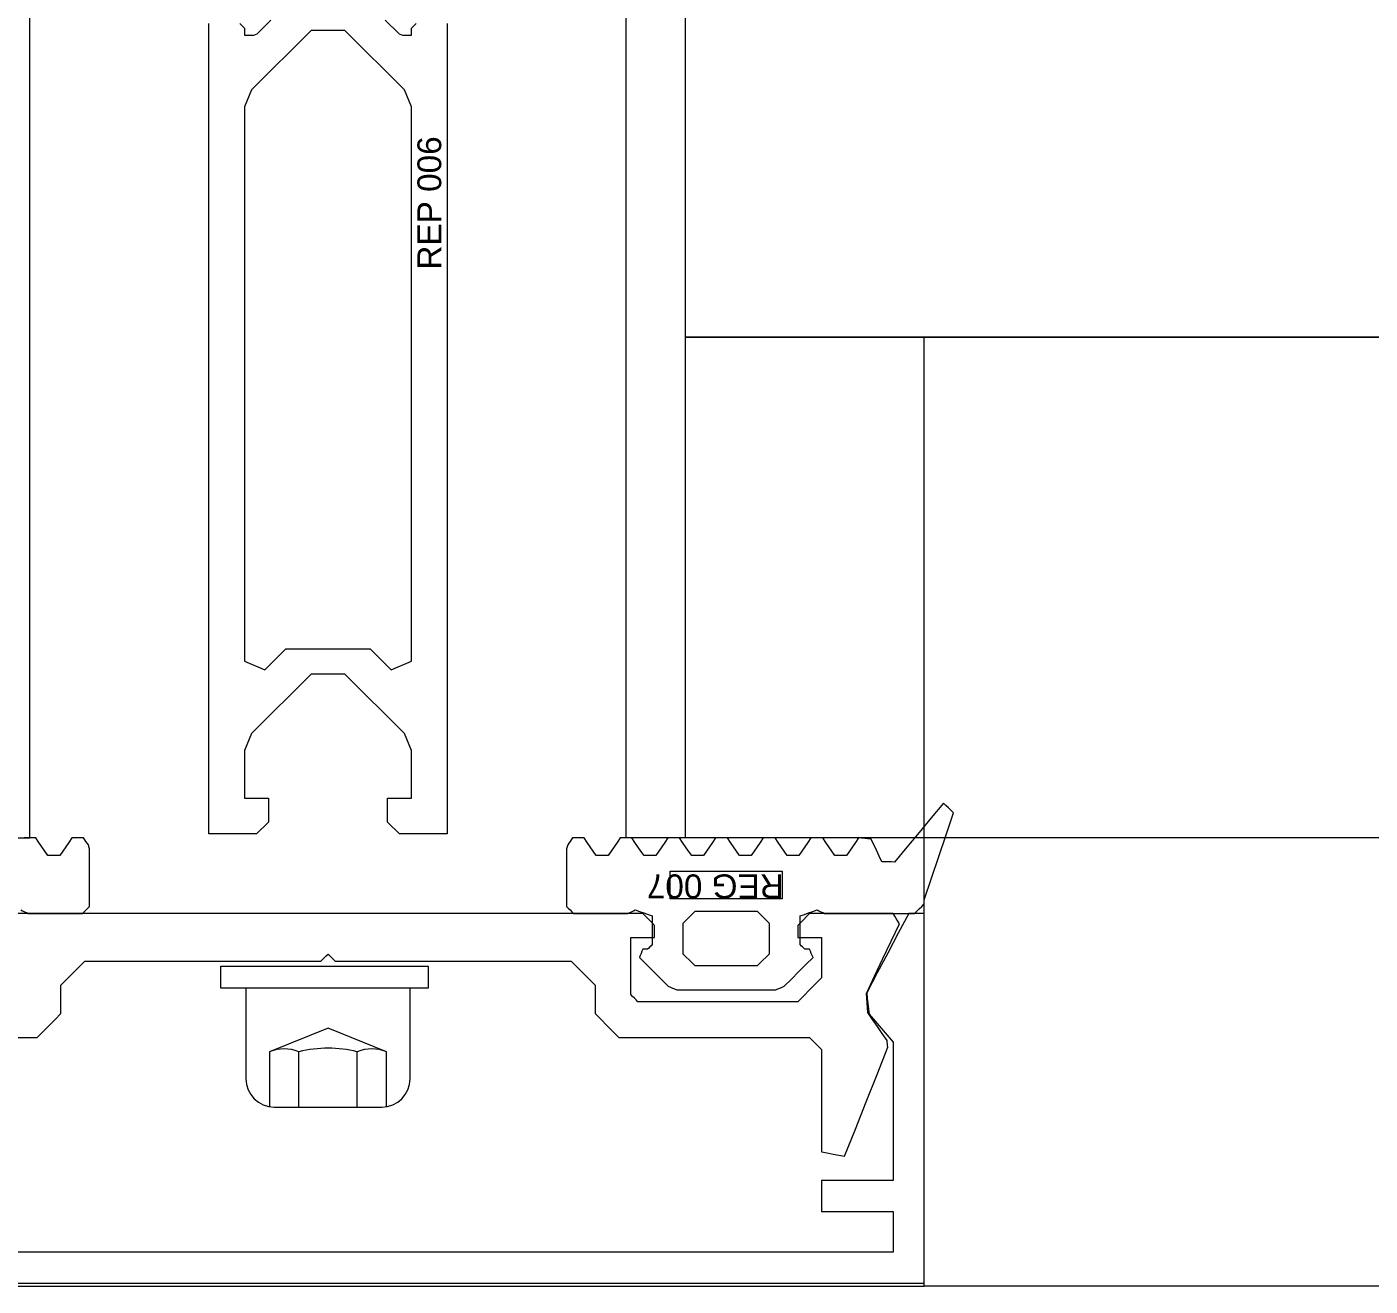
# Model space of a CAD drawing. Header units: millimetres. Extents: x 97 to 214665, y -4577 to 61202.
# Drawn here: x 185875.5 to 185931.8, y 22425 to 22477.8 of the extents above; entities that cross this region are included whole.
import ezdxf

# ---------------------------------------------------------------- set-up
doc = ezdxf.new("R2010")
doc.units = ezdxf.units.MM
for name, color, linetype, lineweight in [('A-GLAZ-____-MCUT', 151, 'Continuous', 9), ('A-GLAZ-____-OTLN', 151, 'Continuous', 9), ('A-GLAZ-CURT-OTLN', 52, 'Continuous', 9), ('A-GLAZ-CWMG-MCUT', 51, 'Continuous', 9), ('A-GLAZ-CWMG-OTLN', 51, 'Continuous', 9), ('G-XREF-____-OTLN', 8, 'Continuous', 9)]:
    doc.layers.add(name, color=color, linetype=linetype, lineweight=lineweight)
doc.styles.add('Arial', font='arial.ttf', dxfattribs={"height": 1})

# ---------------------------------------------------------------- blocks, each defined once
blk = doc.blocks.new('PNS_Панель прямоугольная2 - Нр_Стекло - 40мм-V79-О_АИ_ПП_4_200_Целиком')
at = {"layer": 'A-GLAZ-____-OTLN', "lineweight": 5}
h = blk.add_hatch(dxfattribs=at)
h.set_pattern_fill('FP_121', color=256, style=0, pattern_type=2)
h.set_pattern_definition([(45, (-128979.98, -22364.8), (-282.8427, 282.8427), [200, -600]), (45, (-129179.98, -22464.8), (-282.8427, 282.8427), [600, -200]), (45, (-128779.98, -22564.8), (-282.8427, 282.8427), [200, -600])])
h.paths.add_polyline_path([(468.966, 0), (475, 0), (475, 21), (465, 21), (465, 40), (-465, 40), (-465, 21), (-475, 21), (-475, 0), (465, 0)])
at = {"layer": 'A-GLAZ-____-MCUT', "color": 10, "lineweight": 5}
blk.add_line((475, 0), (-475, 0), dxfattribs=at)
at = {"layer": 'A-GLAZ-____-OTLN', "color": 10, "lineweight": 5}
blk.add_line((-475, 0), (475, 0), dxfattribs=at)
blk = doc.blocks.new('Прямоугольный импост - Рядовой 50х200-39387826-О_АИ_ПП_4_200_Целиком')
at = {"layer": 'A-GLAZ-CWMG-OTLN', "color": 10, "lineweight": 5}
for p, q in [((126454.978, 22443.8), (126454.978, 22464.8)), ((127384.978, 22443.8), (126454.978, 22443.8)), ((127384.978, 22425), (126454.978, 22425))]:
    blk.add_line(p, q, dxfattribs=at)
blk = doc.blocks.new('Прямоугольный импост - Рядовой 50х200-39387214-О_АИ_ПП_4_200_Целиком')
at = {"layer": 'A-GLAZ-CWMG-MCUT', "color": 90}
for p, q in [((-25, 39.8), (25, 39.8)), ((25, 39.8), (25, 21)), ((25, 21), (15, 21)), ((15, 21), (15, -21))]:
    blk.add_line(p, q, dxfattribs=at)
blk = doc.blocks.new('Прямоугольный импост - 200_dwg-17677014-О_АИ_ПП_4_200_Целиком')
at = {"layer": 'G-XREF-____-OTLN', "color": 10, "lineweight": 5}
for p, q in [((227995.227, 196719.511), (227995.227, 196721.831)), ((227997.677, 196719.511), (227997.677, 196721.831)), ((227994.193, 196719.511), (227998.711, 196719.511))]:
    blk.add_line(p, q, dxfattribs=at)
at = {"layer": 'G-XREF-____-OTLN', "color": 10, "lineweight": 5, "flags": 128}
for points in [[(227998.855, 196765.1), (227999.429, 196764.526), (227999.571, 196764.468), (227999.952, 196764.468), (227999.952, 196764.768), (228000.152, 196764.968)], [(228001.452, 196764.968), (228001.452, 196730.967), (227999.452, 196730.967), (227998.952, 196731.467), (227998.952, 196732.467), (227999.952, 196732.467), (227999.952, 196734.468), (227999.659, 196735.175), (227997.159, 196737.675), (227995.745, 196737.675), (227993.245, 196735.175), (227992.952, 196734.468), (227992.952, 196732.467), (227993.952, 196732.467), (227993.952, 196731.467), (227993.452, 196730.967), (227991.452, 196730.967), (227991.452, 196764.968)], [(227992.752, 196764.968), (227992.952, 196764.768), (227992.952, 196764.468), (227993.334, 196764.468), (227993.475, 196764.526), (227994.049, 196765.1)], [(227971.852, 196730.798), (227983.952, 196730.798), (227983.952, 196772.798), (227982.452, 196772.798)], [(228021.053, 196730.798), (228008.952, 196730.798), (228008.952, 196772.798), (228010.452, 196772.798)], [(228022.264, 196732.263), (228021.752, 196731.644), (228021.241, 196731.025), (228020.729, 196730.407), (228020.217, 196729.788)], [(228022.69, 196731.847), (228022.584, 196731.951), (228022.477, 196732.055), (228022.371, 196732.159), (228022.264, 196732.263)], [(228021.452, 196728.196), (228021.762, 196729.109), (228022.071, 196730.021), (228022.381, 196730.934), (228022.69, 196731.847)], [(227984.2, 196730.798), (227984.076, 196730.798), (227983.952, 196730.798), (227983.828, 196730.798), (227983.705, 196730.798)], [(227984.705, 196730.06), (227984.578, 196730.244), (227984.452, 196730.429), (227984.326, 196730.614), (227984.2, 196730.798)], [(227985.705, 196730.798), (227985.578, 196730.614), (227985.452, 196730.429), (227985.326, 196730.244), (227985.2, 196730.06)], [(227986.2, 196730.798), (227986.076, 196730.798), (227985.952, 196730.798), (227985.828, 196730.798), (227985.705, 196730.798)], [(227986.4, 196730.506), (227986.35, 196730.579), (227986.3, 196730.652), (227986.25, 196730.725), (227986.2, 196730.798)], [(227986.452, 196730.336), (227986.439, 196730.379), (227986.426, 196730.421), (227986.413, 196730.463), (227986.4, 196730.506)], [(228006.505, 196730.506), (228006.491, 196730.463), (228006.478, 196730.421), (228006.465, 196730.379), (228006.452, 196730.336)], [(228006.705, 196730.798), (228006.655, 196730.725), (228006.605, 196730.652), (228006.555, 196730.579), (228006.505, 196730.506)], [(228007.2, 196730.798), (228007.076, 196730.798), (228006.952, 196730.798), (228006.828, 196730.798), (228006.705, 196730.798)], [(228007.705, 196730.06), (228007.578, 196730.244), (228007.452, 196730.429), (228007.326, 196730.614), (228007.2, 196730.798)], [(228008.705, 196730.798), (228008.578, 196730.614), (228008.452, 196730.429), (228008.326, 196730.244), (228008.2, 196730.06)], [(228009.2, 196730.798), (228009.076, 196730.798), (228008.952, 196730.798), (228008.828, 196730.798), (228008.705, 196730.798)], [(228009.705, 196730.06), (228009.578, 196730.244), (228009.452, 196730.429), (228009.326, 196730.614), (228009.2, 196730.798)], [(228010.705, 196730.798), (228010.578, 196730.614), (228010.452, 196730.429), (228010.326, 196730.244), (228010.2, 196730.06)], [(228011.2, 196730.798), (228011.076, 196730.798), (228010.952, 196730.798), (228010.828, 196730.798), (228010.705, 196730.798)], [(228011.705, 196730.06), (228011.578, 196730.244), (228011.452, 196730.429), (228011.326, 196730.614), (228011.2, 196730.798)], [(228012.705, 196730.798), (228012.578, 196730.614), (228012.452, 196730.429), (228012.326, 196730.244), (228012.2, 196730.06)], [(228013.2, 196730.798), (228013.076, 196730.798), (228012.952, 196730.798), (228012.828, 196730.798), (228012.705, 196730.798)], [(228013.705, 196730.06), (228013.578, 196730.244), (228013.452, 196730.429), (228013.326, 196730.614), (228013.2, 196730.798)], [(228014.705, 196730.798), (228014.578, 196730.614), (228014.452, 196730.429), (228014.326, 196730.244), (228014.2, 196730.06)], [(228015.2, 196730.798), (228015.076, 196730.798), (228014.952, 196730.798), (228014.828, 196730.798), (228014.705, 196730.798)], [(228015.705, 196730.06), (228015.578, 196730.244), (228015.452, 196730.429), (228015.326, 196730.614), (228015.2, 196730.798)], [(228016.705, 196730.798), (228016.578, 196730.614), (228016.452, 196730.429), (228016.326, 196730.244), (228016.2, 196730.06)], [(228017.2, 196730.798), (228017.076, 196730.798), (228016.952, 196730.798), (228016.828, 196730.798), (228016.705, 196730.798)], [(228017.705, 196730.06), (228017.578, 196730.244), (228017.452, 196730.429), (228017.326, 196730.614), (228017.2, 196730.798)], [(228018.705, 196730.798), (228018.578, 196730.614), (228018.452, 196730.429), (228018.326, 196730.244), (228018.2, 196730.06)], [(228019.223, 196730.759), (228019.093, 196730.768), (228018.964, 196730.778), (228018.834, 196730.788), (228018.705, 196730.798)], [(228019.682, 196729.8), (228019.567, 196730.039), (228019.452, 196730.279), (228019.338, 196730.519), (228019.223, 196730.759)], [(227985.2, 196730.06), (227985.076, 196730.06), (227984.952, 196730.06), (227984.828, 196730.06), (227984.705, 196730.06)], [(227986.452, 196727.929), (227986.452, 196728.531), (227986.452, 196729.133), (227986.452, 196729.735), (227986.452, 196730.336)], [(228006.452, 196730.336), (228006.452, 196729.735), (228006.452, 196729.133), (228006.452, 196728.531), (228006.452, 196727.929)], [(228008.2, 196730.06), (228008.076, 196730.06), (228007.952, 196730.06), (228007.828, 196730.06), (228007.705, 196730.06)], [(228010.2, 196730.06), (228010.076, 196730.06), (228009.952, 196730.06), (228009.828, 196730.06), (228009.705, 196730.06)], [(228012.2, 196730.06), (228012.076, 196730.06), (228011.952, 196730.06), (228011.828, 196730.06), (228011.705, 196730.06)], [(228014.2, 196730.06), (228014.076, 196730.06), (228013.952, 196730.06), (228013.828, 196730.06), (228013.705, 196730.06)], [(228016.2, 196730.06), (228016.076, 196730.06), (228015.952, 196730.06), (228015.828, 196730.06), (228015.705, 196730.06)], [(228018.2, 196730.06), (228018.076, 196730.06), (228017.952, 196730.06), (228017.828, 196730.06), (228017.705, 196730.06)], [(228020.217, 196729.788), (228020.083, 196729.791), (228019.949, 196729.794), (228019.815, 196729.797), (228019.682, 196729.8)], [(228021.452, 196728.029), (228021.452, 196728.071), (228021.452, 196728.113), (228021.452, 196728.154), (228021.452, 196728.196)], [(228009.652, 196727.629), (228003.052, 196727.629), (227996.452, 196727.629), (227989.852, 196727.629), (227983.252, 196727.629)], [(227983.565, 196727.78), (227983.644, 196727.742), (227983.722, 196727.705), (227983.8, 196727.667), (227983.879, 196727.629)], [(227983.879, 196727.629), (227984.447, 196727.629), (227985.015, 196727.629), (227985.584, 196727.629), (227986.152, 196727.629)], [(227986.152, 196727.629), (227986.227, 196727.704), (227986.302, 196727.779), (227986.377, 196727.854), (227986.452, 196727.929)], [(228006.452, 196727.929), (228006.527, 196727.854), (228006.602, 196727.779), (228006.677, 196727.704), (228006.752, 196727.629)], [(228006.752, 196727.629), (228007.321, 196727.629), (228007.889, 196727.629), (228008.457, 196727.629), (228009.026, 196727.629)], [(228009.026, 196727.629), (228009.104, 196727.667), (228009.182, 196727.705), (228009.261, 196727.742), (228009.339, 196727.78)], [(228009.339, 196727.78), (228009.517, 196727.718), (228009.696, 196727.656), (228009.874, 196727.594), (228010.052, 196727.531)], [(228010.152, 196727.129), (228010.027, 196727.254), (228009.902, 196727.379), (228009.777, 196727.504), (228009.652, 196727.629)], [(228011.352, 196727.229), (228011.477, 196727.354), (228011.602, 196727.479), (228011.727, 196727.604), (228011.852, 196727.729)], [(228011.852, 196727.729), (228012.502, 196727.729), (228013.152, 196727.729), (228013.802, 196727.729), (228014.452, 196727.729)], [(228014.452, 196727.729), (228014.577, 196727.604), (228014.702, 196727.479), (228014.827, 196727.354), (228014.952, 196727.229)], [(228016.652, 196727.629), (228016.527, 196727.504), (228016.402, 196727.379), (228016.277, 196727.254), (228016.152, 196727.129)], [(228016.252, 196727.531), (228016.431, 196727.594), (228016.609, 196727.656), (228016.787, 196727.718), (228016.965, 196727.78)], [(228020.152, 196727.629), (228019.277, 196727.629), (228018.402, 196727.629), (228017.527, 196727.629), (228016.652, 196727.629)], [(228016.965, 196727.78), (228017.044, 196727.742), (228017.122, 196727.705), (228017.2, 196727.667), (228017.279, 196727.629)], [(228017.279, 196727.629), (228018.222, 196727.629), (228019.165, 196727.629), (228020.109, 196727.629), (228021.052, 196727.629)], [(228020.812, 196727.629), (228020.37, 196726.798), (228019.929, 196725.967), (228019.487, 196725.136), (228019.046, 196724.304)], [(228020.423, 196727.2), (228020.355, 196727.307), (228020.288, 196727.415), (228020.22, 196727.522), (228020.152, 196727.629)], [(228021.452, 196727.629), (228021.292, 196727.629), (228021.132, 196727.629), (228020.972, 196727.629), (228020.812, 196727.629)], [(228021.052, 196727.629), (228021.152, 196727.729), (228021.252, 196727.829), (228021.352, 196727.929), (228021.452, 196728.029)], [(228021.452, 196712.129), (228021.452, 196716.004), (228021.452, 196719.879), (228021.452, 196723.754), (228021.452, 196727.629)], [(228010.052, 196727.531), (228010.052, 196727.231), (228010.052, 196726.93), (228010.052, 196726.63), (228010.052, 196726.329)], [(228010.152, 196726.629), (228010.152, 196726.754), (228010.152, 196726.879), (228010.152, 196727.004), (228010.152, 196727.129)], [(228011.352, 196725.929), (228011.352, 196726.254), (228011.352, 196726.579), (228011.352, 196726.904), (228011.352, 196727.229)], [(228014.952, 196727.229), (228014.952, 196726.904), (228014.952, 196726.579), (228014.952, 196726.254), (228014.952, 196725.929)], [(228016.152, 196727.129), (228016.152, 196727.004), (228016.152, 196726.879), (228016.152, 196726.754), (228016.152, 196726.629)], [(228016.252, 196726.329), (228016.252, 196726.63), (228016.252, 196726.93), (228016.252, 196727.231), (228016.252, 196727.531)], [(228019.03, 196724.273), (228019.378, 196725.005), (228019.726, 196725.736), (228020.075, 196726.468), (228020.423, 196727.2)], [(228009.152, 196724.229), (228009.152, 196724.829), (228009.152, 196725.429), (228009.152, 196726.029), (228009.152, 196726.629)], [(228009.152, 196726.629), (228009.402, 196726.629), (228009.652, 196726.629), (228009.902, 196726.629), (228010.152, 196726.629)], [(228016.152, 196726.629), (228016.402, 196726.629), (228016.652, 196726.629), (228016.902, 196726.629), (228017.152, 196726.629)], [(228017.152, 196726.629), (228017.152, 196726.204), (228017.152, 196725.779), (228017.152, 196725.354), (228017.152, 196724.929)], [(227996.152, 196725.629), (227996.227, 196725.704), (227996.302, 196725.779), (227996.377, 196725.854), (227996.452, 196725.929)], [(227996.452, 196725.929), (227996.527, 196725.854), (227996.602, 196725.779), (227996.677, 196725.704), (227996.752, 196725.629)], [(228009.652, 196726.129), (228009.617, 196726.044), (228009.582, 196725.958), (228009.546, 196725.873), (228009.511, 196725.788)], [(228009.852, 196726.129), (228009.802, 196726.129), (228009.752, 196726.129), (228009.702, 196726.129), (228009.652, 196726.129)], [(228010.052, 196726.329), (228010.002, 196726.279), (228009.952, 196726.229), (228009.902, 196726.179), (228009.852, 196726.129)], [(228011.852, 196725.429), (228011.727, 196725.554), (228011.602, 196725.679), (228011.477, 196725.804), (228011.352, 196725.929)], [(228014.952, 196725.929), (228014.827, 196725.804), (228014.702, 196725.679), (228014.577, 196725.554), (228014.452, 196725.429)], [(228016.452, 196726.129), (228016.402, 196726.179), (228016.352, 196726.229), (228016.302, 196726.279), (228016.252, 196726.329)], [(228016.652, 196726.129), (228016.602, 196726.129), (228016.552, 196726.129), (228016.502, 196726.129), (228016.452, 196726.129)], [(228016.794, 196725.788), (228016.758, 196725.873), (228016.723, 196725.958), (228016.688, 196726.044), (228016.652, 196726.129)], [(227985.252, 196724.629), (227985.502, 196724.879), (227985.752, 196725.129), (227986.002, 196725.379), (227986.252, 196725.629)], [(227986.252, 196725.629), (227988.727, 196725.629), (227991.202, 196725.629), (227993.677, 196725.629), (227996.152, 196725.629)], [(227996.752, 196725.629), (227999.227, 196725.629), (228001.702, 196725.629), (228004.177, 196725.629), (228006.652, 196725.629)], [(228006.652, 196725.629), (228006.902, 196725.379), (228007.152, 196725.129), (228007.402, 196724.879), (228007.652, 196724.629)], [(228009.511, 196725.788), (228009.814, 196725.485), (228010.117, 196725.182), (228010.42, 196724.879), (228010.723, 196724.575)], [(228014.452, 196725.429), (228013.802, 196725.429), (228013.152, 196725.429), (228012.502, 196725.429), (228011.852, 196725.429)], [(228015.582, 196724.575), (228015.885, 196724.879), (228016.188, 196725.182), (228016.491, 196725.485), (228016.794, 196725.788)], [(228017.152, 196724.929), (228016.902, 196724.679), (228016.652, 196724.429), (228016.402, 196724.179), (228016.152, 196723.929)], [(227985.252, 196723.429), (227985.252, 196723.729), (227985.252, 196724.029), (227985.252, 196724.329), (227985.252, 196724.629)], [(227999.897, 196720.696), (227999.897, 196724.496), (227993.008, 196724.496), (227993.008, 196720.696)], [(228007.652, 196724.629), (228007.652, 196724.329), (228007.652, 196724.029), (228007.652, 196723.729), (228007.652, 196723.429)], [(228009.452, 196723.929), (228009.377, 196724.004), (228009.302, 196724.079), (228009.227, 196724.154), (228009.152, 196724.229)], [(228010.723, 196724.575), (228010.811, 196724.539), (228010.9, 196724.502), (228010.988, 196724.466), (228011.076, 196724.429)], [(228011.076, 196724.429), (228012.114, 196724.429), (228013.152, 196724.429), (228014.19, 196724.429), (228015.228, 196724.429)], [(228015.228, 196724.429), (228015.316, 196724.466), (228015.405, 196724.502), (228015.493, 196724.539), (228015.582, 196724.575)], [(228019.092, 196723.477), (228019.077, 196723.676), (228019.061, 196723.875), (228019.045, 196724.074), (228019.03, 196724.273)], [(228019.046, 196724.304), (228019.07, 196724.081), (228019.095, 196723.857), (228019.119, 196723.633), (228019.144, 196723.409)], [(228016.152, 196723.929), (228014.477, 196723.929), (228012.802, 196723.929), (228011.127, 196723.929), (228009.452, 196723.929)], [(227984.252, 196722.429), (227984.502, 196722.679), (227984.752, 196722.929), (227985.002, 196723.179), (227985.252, 196723.429)], [(228007.652, 196723.429), (228007.902, 196723.179), (228008.152, 196722.929), (228008.402, 196722.679), (228008.652, 196722.429)], [(228019.9, 196722.299), (228019.698, 196722.593), (228019.496, 196722.888), (228019.294, 196723.182), (228019.092, 196723.477)], [(228019.144, 196723.409), (228019.396, 196723.114), (228019.648, 196722.819), (228019.9, 196722.524), (228020.152, 196722.229)], [(227998.902, 196719.511), (227998.902, 196721.831), (227996.452, 196722.814), (227994.002, 196721.831), (227994.002, 196719.511)], [(227976.252, 196722.429), (227978.252, 196722.429), (227980.252, 196722.429), (227982.252, 196722.429), (227984.252, 196722.429)], [(228008.652, 196722.429), (228010.652, 196722.429), (228012.652, 196722.429), (228014.652, 196722.429), (228016.652, 196722.429)], [(228016.652, 196722.429), (228016.777, 196722.304), (228016.902, 196722.179), (228017.027, 196722.054), (228017.152, 196721.929)], [(228018.117, 196717.445), (228018.571, 196718.588), (228019.024, 196719.732), (228019.478, 196720.875), (228019.931, 196722.018)], [(228019.931, 196722.018), (228019.923, 196722.088), (228019.915, 196722.159), (228019.908, 196722.229), (228019.9, 196722.299)], [(228020.152, 196722.229), (228020.152, 196720.779), (228020.152, 196719.329), (228020.152, 196717.879), (228020.152, 196716.429)], [(228017.152, 196721.929), (228017.152, 196720.854), (228017.152, 196719.779), (228017.152, 196718.704), (228017.152, 196717.629)], [(228017.152, 196717.629), (228017.393, 196717.583), (228017.635, 196717.537), (228017.876, 196717.491), (228018.117, 196717.445)], [(228020.152, 196716.429), (228019.402, 196716.429), (228018.652, 196716.429), (228017.902, 196716.429), (228017.152, 196716.429)], [(228017.152, 196716.429), (228017.152, 196716.104), (228017.152, 196715.779), (228017.152, 196715.454), (228017.152, 196715.129)], [(228017.152, 196715.129), (228017.902, 196715.129), (228018.652, 196715.129), (228019.402, 196715.129), (228020.152, 196715.129)], [(228020.152, 196715.129), (228020.152, 196714.704), (228020.152, 196714.279), (228020.152, 196713.854), (228020.152, 196713.429)], [(228020.152, 196713.429), (228008.302, 196713.429), (227996.452, 196713.429), (227984.602, 196713.429), (227972.752, 196713.429)], [(227971.452, 196712.129), (227983.952, 196712.129), (227996.452, 196712.129), (228008.952, 196712.129), (228021.452, 196712.129)]]:
    blk.add_lwpolyline(points, dxfattribs=at)
for points in [[(227998.22, 196738.735), (227999.099, 196737.857), (227999.952, 196738.21), (227999.952, 196761.468), (227999.659, 196762.175), (227997.159, 196764.675), (227995.745, 196764.675), (227993.245, 196762.175), (227992.952, 196761.468), (227992.952, 196738.21), (227993.806, 196737.857), (227994.684, 196738.735)], [(228010.802, 196728.241), (228010.802, 196729.41), (228015.502, 196729.41), (228015.502, 196728.241)], [(227991.956, 196724.496), (227991.956, 196725.417), (228000.648, 196725.417), (228000.648, 196724.496)]]:
    blk.add_lwpolyline(points, close=True, dxfattribs=at)
at = {"layer": 'G-XREF-____-OTLN', "color": 10, "lineweight": 5}
for centre, radius, start, end in [((227996.452, 196716.781), 5.196, 76.3644, 103.6356), ((227994.615, 196720.278), 1.669, 68.4728, 111.5272), ((227998.29, 196720.278), 1.669, 68.4728, 111.5272), ((227994.193, 196720.696), 1.186, 180, 270), ((227998.711, 196720.696), 1.186, 270, 0)]:
    blk.add_arc(centre, radius, start, end, dxfattribs=at)
blk = doc.blocks.new('Прямоугольный импост - 200_dwg-V118-О_АИ_ПП_4_200_Целиком')
at = {"layer": 'G-XREF-____-OTLN', "color": 10, "lineweight": 5}
for p, q in [((227995.227, 196719.511), (227995.227, 196721.831)), ((227997.677, 196719.511), (227997.677, 196721.831)), ((227994.193, 196719.511), (227998.711, 196719.511))]:
    blk.add_line(p, q, dxfattribs=at)
at = {"layer": 'G-XREF-____-OTLN', "color": 10, "lineweight": 5, "flags": 128}
for points in [[(227998.855, 196765.1), (227999.429, 196764.526), (227999.571, 196764.468), (227999.952, 196764.468), (227999.952, 196764.768), (228000.152, 196764.968)], [(228001.452, 196764.968), (228001.452, 196730.967), (227999.452, 196730.967), (227998.952, 196731.467), (227998.952, 196732.467), (227999.952, 196732.467), (227999.952, 196734.468), (227999.659, 196735.175), (227997.159, 196737.675), (227995.745, 196737.675), (227993.245, 196735.175), (227992.952, 196734.468), (227992.952, 196732.467), (227993.952, 196732.467), (227993.952, 196731.467), (227993.452, 196730.967), (227991.452, 196730.967), (227991.452, 196764.968)], [(227992.752, 196764.968), (227992.952, 196764.768), (227992.952, 196764.468), (227993.334, 196764.468), (227993.475, 196764.526), (227994.049, 196765.1)], [(227971.852, 196730.798), (227983.952, 196730.798), (227983.952, 196772.798), (227982.452, 196772.798)], [(228021.053, 196730.798), (228008.952, 196730.798), (228008.952, 196772.798), (228010.452, 196772.798)], [(228022.264, 196732.263), (228021.752, 196731.644), (228021.241, 196731.025), (228020.729, 196730.407), (228020.217, 196729.788)], [(228022.69, 196731.847), (228022.584, 196731.951), (228022.477, 196732.055), (228022.371, 196732.159), (228022.264, 196732.263)], [(228021.452, 196728.196), (228021.762, 196729.109), (228022.071, 196730.021), (228022.381, 196730.934), (228022.69, 196731.847)], [(227984.2, 196730.798), (227984.076, 196730.798), (227983.952, 196730.798), (227983.828, 196730.798), (227983.705, 196730.798)], [(227984.705, 196730.06), (227984.578, 196730.244), (227984.452, 196730.429), (227984.326, 196730.614), (227984.2, 196730.798)], [(227985.705, 196730.798), (227985.578, 196730.614), (227985.452, 196730.429), (227985.326, 196730.244), (227985.2, 196730.06)], [(227986.2, 196730.798), (227986.076, 196730.798), (227985.952, 196730.798), (227985.828, 196730.798), (227985.705, 196730.798)], [(227986.4, 196730.506), (227986.35, 196730.579), (227986.3, 196730.652), (227986.25, 196730.725), (227986.2, 196730.798)], [(227986.452, 196730.336), (227986.439, 196730.379), (227986.426, 196730.421), (227986.413, 196730.463), (227986.4, 196730.506)], [(228006.505, 196730.506), (228006.491, 196730.463), (228006.478, 196730.421), (228006.465, 196730.379), (228006.452, 196730.336)], [(228006.705, 196730.798), (228006.655, 196730.725), (228006.605, 196730.652), (228006.555, 196730.579), (228006.505, 196730.506)], [(228007.2, 196730.798), (228007.076, 196730.798), (228006.952, 196730.798), (228006.828, 196730.798), (228006.705, 196730.798)], [(228007.705, 196730.06), (228007.578, 196730.244), (228007.452, 196730.429), (228007.326, 196730.614), (228007.2, 196730.798)], [(228008.705, 196730.798), (228008.578, 196730.614), (228008.452, 196730.429), (228008.326, 196730.244), (228008.2, 196730.06)], [(228009.2, 196730.798), (228009.076, 196730.798), (228008.952, 196730.798), (228008.828, 196730.798), (228008.705, 196730.798)], [(228009.705, 196730.06), (228009.578, 196730.244), (228009.452, 196730.429), (228009.326, 196730.614), (228009.2, 196730.798)], [(228010.705, 196730.798), (228010.578, 196730.614), (228010.452, 196730.429), (228010.326, 196730.244), (228010.2, 196730.06)], [(228011.2, 196730.798), (228011.076, 196730.798), (228010.952, 196730.798), (228010.828, 196730.798), (228010.705, 196730.798)], [(228011.705, 196730.06), (228011.578, 196730.244), (228011.452, 196730.429), (228011.326, 196730.614), (228011.2, 196730.798)], [(228012.705, 196730.798), (228012.578, 196730.614), (228012.452, 196730.429), (228012.326, 196730.244), (228012.2, 196730.06)], [(228013.2, 196730.798), (228013.076, 196730.798), (228012.952, 196730.798), (228012.828, 196730.798), (228012.705, 196730.798)], [(228013.705, 196730.06), (228013.578, 196730.244), (228013.452, 196730.429), (228013.326, 196730.614), (228013.2, 196730.798)], [(228014.705, 196730.798), (228014.578, 196730.614), (228014.452, 196730.429), (228014.326, 196730.244), (228014.2, 196730.06)], [(228015.2, 196730.798), (228015.076, 196730.798), (228014.952, 196730.798), (228014.828, 196730.798), (228014.705, 196730.798)], [(228015.705, 196730.06), (228015.578, 196730.244), (228015.452, 196730.429), (228015.326, 196730.614), (228015.2, 196730.798)], [(228016.705, 196730.798), (228016.578, 196730.614), (228016.452, 196730.429), (228016.326, 196730.244), (228016.2, 196730.06)], [(228017.2, 196730.798), (228017.076, 196730.798), (228016.952, 196730.798), (228016.828, 196730.798), (228016.705, 196730.798)], [(228017.705, 196730.06), (228017.578, 196730.244), (228017.452, 196730.429), (228017.326, 196730.614), (228017.2, 196730.798)], [(228018.705, 196730.798), (228018.578, 196730.614), (228018.452, 196730.429), (228018.326, 196730.244), (228018.2, 196730.06)], [(228019.223, 196730.759), (228019.093, 196730.768), (228018.964, 196730.778), (228018.834, 196730.788), (228018.705, 196730.798)], [(228019.682, 196729.8), (228019.567, 196730.039), (228019.452, 196730.279), (228019.338, 196730.519), (228019.223, 196730.759)], [(227985.2, 196730.06), (227985.076, 196730.06), (227984.952, 196730.06), (227984.828, 196730.06), (227984.705, 196730.06)], [(227986.452, 196727.929), (227986.452, 196728.531), (227986.452, 196729.133), (227986.452, 196729.735), (227986.452, 196730.336)], [(228006.452, 196730.336), (228006.452, 196729.735), (228006.452, 196729.133), (228006.452, 196728.531), (228006.452, 196727.929)], [(228008.2, 196730.06), (228008.076, 196730.06), (228007.952, 196730.06), (228007.828, 196730.06), (228007.705, 196730.06)], [(228010.2, 196730.06), (228010.076, 196730.06), (228009.952, 196730.06), (228009.828, 196730.06), (228009.705, 196730.06)], [(228012.2, 196730.06), (228012.076, 196730.06), (228011.952, 196730.06), (228011.828, 196730.06), (228011.705, 196730.06)], [(228014.2, 196730.06), (228014.076, 196730.06), (228013.952, 196730.06), (228013.828, 196730.06), (228013.705, 196730.06)], [(228016.2, 196730.06), (228016.076, 196730.06), (228015.952, 196730.06), (228015.828, 196730.06), (228015.705, 196730.06)], [(228018.2, 196730.06), (228018.076, 196730.06), (228017.952, 196730.06), (228017.828, 196730.06), (228017.705, 196730.06)], [(228020.217, 196729.788), (228020.083, 196729.791), (228019.949, 196729.794), (228019.815, 196729.797), (228019.682, 196729.8)], [(228021.452, 196728.029), (228021.452, 196728.071), (228021.452, 196728.113), (228021.452, 196728.154), (228021.452, 196728.196)], [(228009.652, 196727.629), (228003.052, 196727.629), (227996.452, 196727.629), (227989.852, 196727.629), (227983.252, 196727.629)], [(227983.565, 196727.78), (227983.644, 196727.742), (227983.722, 196727.705), (227983.8, 196727.667), (227983.879, 196727.629)], [(227983.879, 196727.629), (227984.447, 196727.629), (227985.015, 196727.629), (227985.584, 196727.629), (227986.152, 196727.629)], [(227986.152, 196727.629), (227986.227, 196727.704), (227986.302, 196727.779), (227986.377, 196727.854), (227986.452, 196727.929)], [(228006.452, 196727.929), (228006.527, 196727.854), (228006.602, 196727.779), (228006.677, 196727.704), (228006.752, 196727.629)], [(228006.752, 196727.629), (228007.321, 196727.629), (228007.889, 196727.629), (228008.457, 196727.629), (228009.026, 196727.629)], [(228009.026, 196727.629), (228009.104, 196727.667), (228009.182, 196727.705), (228009.261, 196727.742), (228009.339, 196727.78)], [(228009.339, 196727.78), (228009.517, 196727.718), (228009.696, 196727.656), (228009.874, 196727.594), (228010.052, 196727.531)], [(228010.152, 196727.129), (228010.027, 196727.254), (228009.902, 196727.379), (228009.777, 196727.504), (228009.652, 196727.629)], [(228011.352, 196727.229), (228011.477, 196727.354), (228011.602, 196727.479), (228011.727, 196727.604), (228011.852, 196727.729)], [(228011.852, 196727.729), (228012.502, 196727.729), (228013.152, 196727.729), (228013.802, 196727.729), (228014.452, 196727.729)], [(228014.452, 196727.729), (228014.577, 196727.604), (228014.702, 196727.479), (228014.827, 196727.354), (228014.952, 196727.229)], [(228016.652, 196727.629), (228016.527, 196727.504), (228016.402, 196727.379), (228016.277, 196727.254), (228016.152, 196727.129)], [(228016.252, 196727.531), (228016.431, 196727.594), (228016.609, 196727.656), (228016.787, 196727.718), (228016.965, 196727.78)], [(228020.152, 196727.629), (228019.277, 196727.629), (228018.402, 196727.629), (228017.527, 196727.629), (228016.652, 196727.629)], [(228016.965, 196727.78), (228017.044, 196727.742), (228017.122, 196727.705), (228017.2, 196727.667), (228017.279, 196727.629)], [(228017.279, 196727.629), (228018.222, 196727.629), (228019.165, 196727.629), (228020.109, 196727.629), (228021.052, 196727.629)], [(228020.812, 196727.629), (228020.37, 196726.798), (228019.929, 196725.967), (228019.487, 196725.136), (228019.046, 196724.304)], [(228020.423, 196727.2), (228020.355, 196727.307), (228020.288, 196727.415), (228020.22, 196727.522), (228020.152, 196727.629)], [(228021.452, 196727.629), (228021.292, 196727.629), (228021.132, 196727.629), (228020.972, 196727.629), (228020.812, 196727.629)], [(228021.052, 196727.629), (228021.152, 196727.729), (228021.252, 196727.829), (228021.352, 196727.929), (228021.452, 196728.029)], [(228021.452, 196712.129), (228021.452, 196716.004), (228021.452, 196719.879), (228021.452, 196723.754), (228021.452, 196727.629)], [(228010.052, 196727.531), (228010.052, 196727.231), (228010.052, 196726.93), (228010.052, 196726.63), (228010.052, 196726.329)], [(228010.152, 196726.629), (228010.152, 196726.754), (228010.152, 196726.879), (228010.152, 196727.004), (228010.152, 196727.129)], [(228011.352, 196725.929), (228011.352, 196726.254), (228011.352, 196726.579), (228011.352, 196726.904), (228011.352, 196727.229)], [(228014.952, 196727.229), (228014.952, 196726.904), (228014.952, 196726.579), (228014.952, 196726.254), (228014.952, 196725.929)], [(228016.152, 196727.129), (228016.152, 196727.004), (228016.152, 196726.879), (228016.152, 196726.754), (228016.152, 196726.629)], [(228016.252, 196726.329), (228016.252, 196726.63), (228016.252, 196726.93), (228016.252, 196727.231), (228016.252, 196727.531)], [(228019.03, 196724.273), (228019.378, 196725.005), (228019.726, 196725.736), (228020.075, 196726.468), (228020.423, 196727.2)], [(228009.152, 196724.229), (228009.152, 196724.829), (228009.152, 196725.429), (228009.152, 196726.029), (228009.152, 196726.629)], [(228009.152, 196726.629), (228009.402, 196726.629), (228009.652, 196726.629), (228009.902, 196726.629), (228010.152, 196726.629)], [(228016.152, 196726.629), (228016.402, 196726.629), (228016.652, 196726.629), (228016.902, 196726.629), (228017.152, 196726.629)], [(228017.152, 196726.629), (228017.152, 196726.204), (228017.152, 196725.779), (228017.152, 196725.354), (228017.152, 196724.929)], [(227996.152, 196725.629), (227996.227, 196725.704), (227996.302, 196725.779), (227996.377, 196725.854), (227996.452, 196725.929)], [(227996.452, 196725.929), (227996.527, 196725.854), (227996.602, 196725.779), (227996.677, 196725.704), (227996.752, 196725.629)], [(228009.652, 196726.129), (228009.617, 196726.044), (228009.582, 196725.958), (228009.546, 196725.873), (228009.511, 196725.788)], [(228009.852, 196726.129), (228009.802, 196726.129), (228009.752, 196726.129), (228009.702, 196726.129), (228009.652, 196726.129)], [(228010.052, 196726.329), (228010.002, 196726.279), (228009.952, 196726.229), (228009.902, 196726.179), (228009.852, 196726.129)], [(228011.852, 196725.429), (228011.727, 196725.554), (228011.602, 196725.679), (228011.477, 196725.804), (228011.352, 196725.929)], [(228014.952, 196725.929), (228014.827, 196725.804), (228014.702, 196725.679), (228014.577, 196725.554), (228014.452, 196725.429)], [(228016.452, 196726.129), (228016.402, 196726.179), (228016.352, 196726.229), (228016.302, 196726.279), (228016.252, 196726.329)], [(228016.652, 196726.129), (228016.602, 196726.129), (228016.552, 196726.129), (228016.502, 196726.129), (228016.452, 196726.129)], [(228016.794, 196725.788), (228016.758, 196725.873), (228016.723, 196725.958), (228016.688, 196726.044), (228016.652, 196726.129)], [(227985.252, 196724.629), (227985.502, 196724.879), (227985.752, 196725.129), (227986.002, 196725.379), (227986.252, 196725.629)], [(227986.252, 196725.629), (227988.727, 196725.629), (227991.202, 196725.629), (227993.677, 196725.629), (227996.152, 196725.629)], [(227996.752, 196725.629), (227999.227, 196725.629), (228001.702, 196725.629), (228004.177, 196725.629), (228006.652, 196725.629)], [(228006.652, 196725.629), (228006.902, 196725.379), (228007.152, 196725.129), (228007.402, 196724.879), (228007.652, 196724.629)], [(228009.511, 196725.788), (228009.814, 196725.485), (228010.117, 196725.182), (228010.42, 196724.879), (228010.723, 196724.575)], [(228014.452, 196725.429), (228013.802, 196725.429), (228013.152, 196725.429), (228012.502, 196725.429), (228011.852, 196725.429)], [(228015.582, 196724.575), (228015.885, 196724.879), (228016.188, 196725.182), (228016.491, 196725.485), (228016.794, 196725.788)], [(228017.152, 196724.929), (228016.902, 196724.679), (228016.652, 196724.429), (228016.402, 196724.179), (228016.152, 196723.929)], [(227985.252, 196723.429), (227985.252, 196723.729), (227985.252, 196724.029), (227985.252, 196724.329), (227985.252, 196724.629)], [(227999.897, 196720.696), (227999.897, 196724.496), (227993.008, 196724.496), (227993.008, 196720.696)], [(228007.652, 196724.629), (228007.652, 196724.329), (228007.652, 196724.029), (228007.652, 196723.729), (228007.652, 196723.429)], [(228009.452, 196723.929), (228009.377, 196724.004), (228009.302, 196724.079), (228009.227, 196724.154), (228009.152, 196724.229)], [(228010.723, 196724.575), (228010.811, 196724.539), (228010.9, 196724.502), (228010.988, 196724.466), (228011.076, 196724.429)], [(228011.076, 196724.429), (228012.114, 196724.429), (228013.152, 196724.429), (228014.19, 196724.429), (228015.228, 196724.429)], [(228015.228, 196724.429), (228015.316, 196724.466), (228015.405, 196724.502), (228015.493, 196724.539), (228015.582, 196724.575)], [(228019.092, 196723.477), (228019.077, 196723.676), (228019.061, 196723.875), (228019.045, 196724.074), (228019.03, 196724.273)], [(228019.046, 196724.304), (228019.07, 196724.081), (228019.095, 196723.857), (228019.119, 196723.633), (228019.144, 196723.409)], [(228016.152, 196723.929), (228014.477, 196723.929), (228012.802, 196723.929), (228011.127, 196723.929), (228009.452, 196723.929)], [(227984.252, 196722.429), (227984.502, 196722.679), (227984.752, 196722.929), (227985.002, 196723.179), (227985.252, 196723.429)], [(228007.652, 196723.429), (228007.902, 196723.179), (228008.152, 196722.929), (228008.402, 196722.679), (228008.652, 196722.429)], [(228019.9, 196722.299), (228019.698, 196722.593), (228019.496, 196722.888), (228019.294, 196723.182), (228019.092, 196723.477)], [(228019.144, 196723.409), (228019.396, 196723.114), (228019.648, 196722.819), (228019.9, 196722.524), (228020.152, 196722.229)], [(227998.902, 196719.511), (227998.902, 196721.831), (227996.452, 196722.814), (227994.002, 196721.831), (227994.002, 196719.511)], [(227976.252, 196722.429), (227978.252, 196722.429), (227980.252, 196722.429), (227982.252, 196722.429), (227984.252, 196722.429)], [(228008.652, 196722.429), (228010.652, 196722.429), (228012.652, 196722.429), (228014.652, 196722.429), (228016.652, 196722.429)], [(228016.652, 196722.429), (228016.777, 196722.304), (228016.902, 196722.179), (228017.027, 196722.054), (228017.152, 196721.929)], [(228018.117, 196717.445), (228018.571, 196718.588), (228019.024, 196719.732), (228019.478, 196720.875), (228019.931, 196722.018)], [(228019.931, 196722.018), (228019.923, 196722.088), (228019.915, 196722.159), (228019.908, 196722.229), (228019.9, 196722.299)], [(228020.152, 196722.229), (228020.152, 196720.779), (228020.152, 196719.329), (228020.152, 196717.879), (228020.152, 196716.429)], [(228017.152, 196721.929), (228017.152, 196720.854), (228017.152, 196719.779), (228017.152, 196718.704), (228017.152, 196717.629)], [(228017.152, 196717.629), (228017.393, 196717.583), (228017.635, 196717.537), (228017.876, 196717.491), (228018.117, 196717.445)], [(228020.152, 196716.429), (228019.402, 196716.429), (228018.652, 196716.429), (228017.902, 196716.429), (228017.152, 196716.429)], [(228017.152, 196716.429), (228017.152, 196716.104), (228017.152, 196715.779), (228017.152, 196715.454), (228017.152, 196715.129)], [(228017.152, 196715.129), (228017.902, 196715.129), (228018.652, 196715.129), (228019.402, 196715.129), (228020.152, 196715.129)], [(228020.152, 196715.129), (228020.152, 196714.704), (228020.152, 196714.279), (228020.152, 196713.854), (228020.152, 196713.429)], [(228020.152, 196713.429), (228008.302, 196713.429), (227996.452, 196713.429), (227984.602, 196713.429), (227972.752, 196713.429)], [(227971.452, 196712.129), (227983.952, 196712.129), (227996.452, 196712.129), (228008.952, 196712.129), (228021.452, 196712.129)]]:
    blk.add_lwpolyline(points, dxfattribs=at)
for points in [[(227998.22, 196738.735), (227999.099, 196737.857), (227999.952, 196738.21), (227999.952, 196761.468), (227999.659, 196762.175), (227997.159, 196764.675), (227995.745, 196764.675), (227993.245, 196762.175), (227992.952, 196761.468), (227992.952, 196738.21), (227993.806, 196737.857), (227994.684, 196738.735)], [(228010.802, 196728.241), (228010.802, 196729.41), (228015.502, 196729.41), (228015.502, 196728.241)], [(227991.956, 196724.496), (227991.956, 196725.417), (228000.648, 196725.417), (228000.648, 196724.496)]]:
    blk.add_lwpolyline(points, close=True, dxfattribs=at)
at = {"layer": 'G-XREF-____-OTLN', "color": 10, "lineweight": 5}
for centre, radius, start, end in [((227996.452, 196716.781), 5.196, 76.3644, 103.6356), ((227994.615, 196720.278), 1.669, 68.4728, 111.5272), ((227998.29, 196720.278), 1.669, 68.4728, 111.5272), ((227994.193, 196720.696), 1.186, 180, 270), ((227998.711, 196720.696), 1.186, 270, 0)]:
    blk.add_arc(centre, radius, start, end, dxfattribs=at)
at = {"layer": 'G-XREF-____-OTLN', "color": 7, "lineweight": 5, "char_height": 1, "attachment_point": 1, "line_spacing_factor": 0.941778, "style": 'Arial'}
for s, insert, width, rotation in [('REP 006', (228000.2, 196754.638), 6.68473, 90), ('REG 007', (228015.569, 196728.27), 6.86838, 180)]:
    blk.add_mtext(s, dxfattribs=dict(at, insert=insert, width=width, rotation=rotation))
blk = doc.blocks.new('Прямоугольный импост - 42х50х200h-V128-О_АИ_ПП_4_200_Целиком')
for name in ['Прямоугольный импост - 200_dwg-17677014-О_АИ_ПП_4_200_Целиком', 'Прямоугольный импост - 200_dwg-V118-О_АИ_ПП_4_200_Целиком']:
    blk.add_blockref(name, (-227996.452, -196751.798))
blk = doc.blocks.new('0083_СОШ675_АР_R22_rvt-1-О_АИ_ПП_4_200_Целиком')
at = {"layer": 'A-GLAZ-CURT-OTLN', "color": 90, "lineweight": 9}
blk.add_blockref('PNS_Панель прямоугольная2 - Нр_Стекло - 40мм-V79-О_АИ_ПП_4_200_Целиком', (128879.978, 22464.8), dxfattribs=at)
at = {"layer": 'A-GLAZ-CWMG-OTLN', "color": 90, "lineweight": 9}
for name, p in [('Прямоугольный импост - 42х50х200h-V128-О_АИ_ПП_4_200_Целиком', (128389.978, 22464.8)), ('Прямоугольный импост - Рядовой 50х200-39387826-О_АИ_ПП_4_200_Целиком', (1960, 0))]:
    blk.add_blockref(name, p, dxfattribs=at)
at = {"layer": 'A-GLAZ-CWMG-OTLN', "color": 90, "lineweight": 9, "extrusion": (0, 0, -1), "rotation": 180}
blk.add_blockref('Прямоугольный импост - Рядовой 50х200-39387214-О_АИ_ПП_4_200_Целиком', (-128389.978, 22464.8), dxfattribs=at)

msp = doc.modelspace()

# ---------------------------------------------------------------- block references
at = {"color": 250, "lineweight": 5}
msp.add_blockref('0083_СОШ675_АР_R22_rvt-1-О_АИ_ПП_4_200_Целиком', (57498.114412, 0), dxfattribs=at)

doc.saveas('drawing.dxf')
